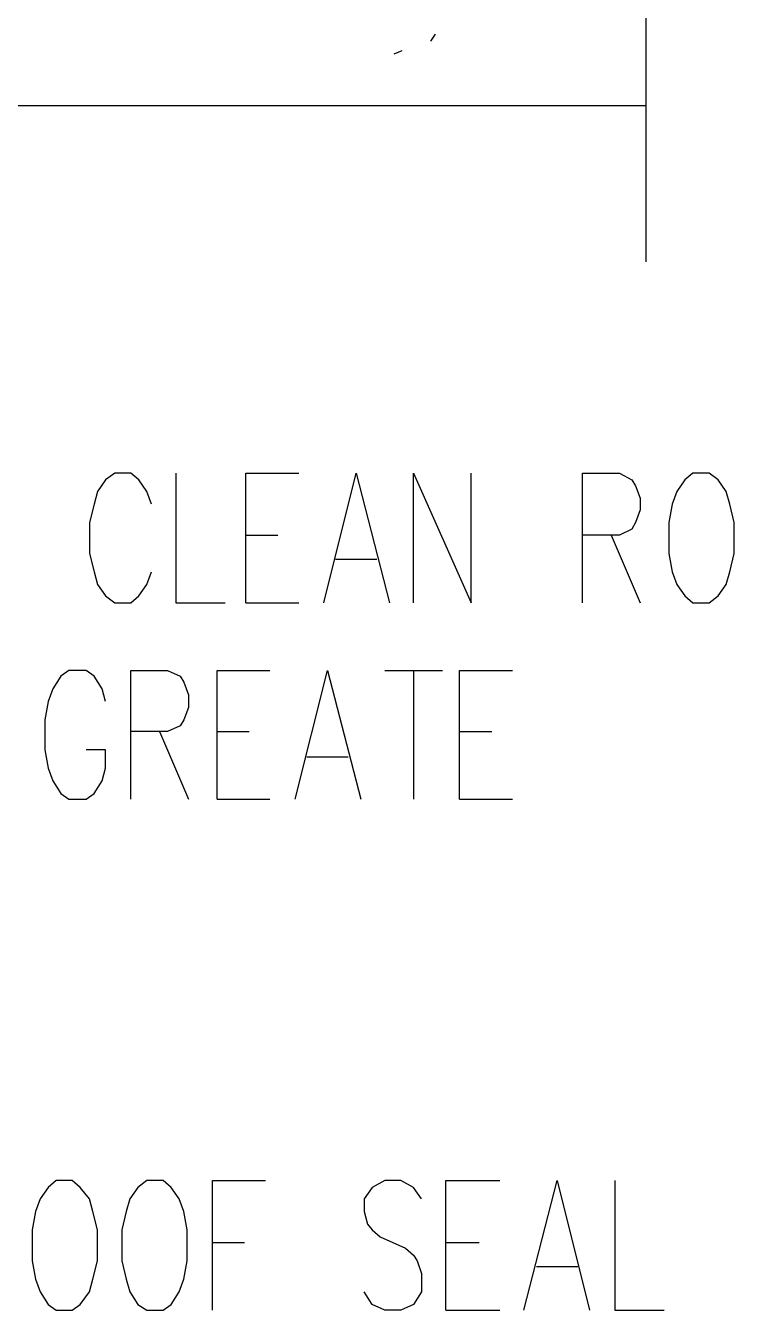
# Model space of a CAD drawing. Header units: metres. Extents: x 13 to 600, y -782 to -15.
# Drawn here: x 339.6 to 376.6, y -495.8 to -428.7 of the extents above; entities that cross this region are included whole.
import ezdxf

# ---------------------------------------------------------------- set-up
doc = ezdxf.new("R2010")
doc.units = ezdxf.units.M

msp = doc.modelspace()

# ---------------------------------------------------------------- linework, layer by layer
for p, q in [((372, -411), (372, -432.84)), ((360.78, -429.48), (361.02, -429.12)), ((358.86, -430.14), (359.28, -429.96)), ((224.34, -432.84), (372, -432.84)), ((372, -432.84), (372, -441)), ((344.28, -452.04), (343.8, -452.4)), ((345.12, -452.04), (344.28, -452.04)), ((345.54, -452.4), (345.12, -452.04)), ((347.46, -452.04), (347.46, -458.82)), ((351.12, -458.82), (351.12, -452.04)), ((351.12, -452.04), (353.88, -452.04)), ((355.2, -458.82), (356.88, -452.04)), ((356.88, -452.04), (358.62, -458.82)), ((359.88, -458.82), (359.88, -452.04)), ((359.88, -452.04), (362.88, -458.82)), ((362.88, -458.82), (362.88, -452.04)), ((368.7, -458.82), (368.7, -452.04)), ((368.7, -452.04), (370.62, -452.04)), ((370.62, -452.04), (371.28, -452.4)), ((374.46, -452.04), (374.04, -452.4)), ((375.3, -452.04), (374.46, -452.04)), ((375.78, -452.4), (375.3, -452.04)), ((343.8, -452.4), (343.38, -453)), ((345.96, -453), (345.54, -452.4)), ((371.28, -452.4), (371.46, -452.7)), ((371.46, -452.7), (371.7, -453.36)), ((374.04, -452.4), (373.62, -453)), ((376.2, -453), (375.78, -452.4)), ((343.2, -453.66), (342.96, -454.62)), ((343.38, -453), (343.2, -453.66)), ((346.2, -453.66), (345.96, -453)), ((371.7, -453.36), (371.7, -453.96)), ((373.38, -453.66), (373.2, -454.62)), ((373.62, -453), (373.38, -453.66)), ((376.38, -453.66), (376.2, -453)), ((376.62, -454.62), (376.38, -453.66)), ((371.7, -453.96), (371.46, -454.62)), ((342.96, -454.62), (342.96, -456.24)), ((371.28, -454.98), (370.62, -455.28)), ((371.46, -454.62), (371.28, -454.98)), ((373.2, -454.62), (373.2, -456.24)), ((376.62, -456.24), (376.62, -454.62)), ((351.12, -455.28), (352.8, -455.28)), ((370.62, -455.28), (368.7, -455.28)), ((370.2, -455.28), (371.7, -458.82)), ((342.96, -456.24), (343.2, -457.2)), ((373.2, -456.24), (373.38, -457.2)), ((376.38, -457.2), (376.62, -456.24)), ((355.8, -456.54), (357.96, -456.54)), ((343.2, -457.2), (343.38, -457.86)), ((345.96, -457.86), (346.2, -457.2)), ((373.38, -457.2), (373.62, -457.86)), ((376.2, -457.86), (376.38, -457.2)), ((343.38, -457.86), (343.8, -458.46)), ((345.54, -458.46), (345.96, -457.86)), ((373.62, -457.86), (374.04, -458.46)), ((375.78, -458.46), (376.2, -457.86)), ((343.8, -458.46), (344.28, -458.82)), ((344.28, -458.82), (345.12, -458.82)), ((345.12, -458.82), (345.54, -458.46)), ((347.46, -458.82), (350.04, -458.82)), ((351.12, -458.82), (353.88, -458.82)), ((374.04, -458.46), (374.46, -458.82)), ((374.46, -458.82), (375.3, -458.82)), ((375.3, -458.82), (375.78, -458.46)), ((341.88, -462.36), (341.46, -462.66)), ((342.78, -462.36), (341.88, -462.36)), ((343.2, -462.66), (342.78, -462.36)), ((345.12, -469.08), (345.12, -462.36)), ((345.12, -462.36), (347.04, -462.36)), ((347.04, -462.36), (347.7, -462.66)), ((349.62, -469.08), (349.62, -462.36)), ((349.62, -462.36), (352.38, -462.36)), ((353.7, -469.08), (355.38, -462.36)), ((355.38, -462.36), (357.12, -469.08)), ((358.38, -462.36), (361.38, -462.36)), ((359.88, -462.36), (359.88, -469.08)), ((362.28, -469.08), (362.28, -462.36)), ((362.28, -462.36), (365.04, -462.36)), ((341.46, -462.66), (341.04, -463.32)), ((343.62, -463.32), (343.2, -462.66)), ((347.7, -462.66), (347.88, -462.96)), ((347.88, -462.96), (348.12, -463.62)), ((341.04, -463.32), (340.8, -463.98)), ((343.8, -463.98), (343.62, -463.32)), ((348.12, -463.62), (348.12, -464.28)), ((340.8, -463.98), (340.62, -464.94)), ((348.12, -464.28), (347.88, -464.94)), ((340.62, -464.94), (340.62, -466.5)), ((347.88, -464.94), (347.7, -465.24)), ((347.04, -465.54), (345.12, -465.54)), ((346.62, -465.54), (348.12, -469.08)), ((347.7, -465.24), (347.04, -465.54)), ((349.62, -465.54), (351.3, -465.54)), ((362.28, -465.54), (363.96, -465.54)), ((340.62, -466.5), (340.8, -467.46)), ((343.8, -466.5), (342.78, -466.5)), ((343.8, -467.46), (343.8, -466.5)), ((354.3, -466.86), (356.46, -466.86)), ((340.8, -467.46), (341.04, -468.12)), ((343.62, -468.12), (343.8, -467.46)), ((341.04, -468.12), (341.46, -468.78)), ((343.2, -468.78), (343.62, -468.12)), ((341.46, -468.78), (341.88, -469.08)), ((341.88, -469.08), (342.78, -469.08)), ((342.78, -469.08), (343.2, -468.78)), ((349.62, -469.08), (352.38, -469.08)), ((362.28, -469.08), (365.04, -469.08)), ((341.22, -489), (340.8, -489.36)), ((342.06, -489), (341.22, -489)), ((342.48, -489.36), (342.06, -489)), ((345.96, -489), (345.48, -489.36)), ((346.8, -489), (345.96, -489)), ((347.22, -489.36), (346.8, -489)), ((349.38, -495.78), (349.38, -489)), ((349.38, -489), (352.14, -489)), ((358.38, -489), (357.72, -489.36)), ((359.22, -489), (358.38, -489)), ((359.88, -489.36), (359.22, -489)), ((361.56, -495.78), (361.56, -489)), ((361.56, -489), (364.38, -489)), ((365.64, -495.78), (367.38, -489)), ((367.38, -489), (369.06, -495.78)), ((370.38, -489), (370.38, -495.78)), ((340.8, -489.36), (340.38, -489.96)), ((342.96, -489.96), (342.48, -489.36)), ((345.48, -489.36), (345.06, -489.96)), ((347.64, -489.96), (347.22, -489.36)), ((357.72, -489.36), (357.3, -489.96)), ((360.3, -489.96), (359.88, -489.36)), ((340.38, -489.96), (340.14, -490.62)), ((343.14, -490.62), (342.96, -489.96)), ((345.06, -489.96), (344.88, -490.62)), ((347.88, -490.62), (347.64, -489.96)), ((357.3, -489.96), (357.3, -490.62)), ((340.14, -490.62), (339.96, -491.58)), ((343.38, -491.58), (343.14, -490.62)), ((344.88, -490.62), (344.64, -491.58)), ((348.06, -491.58), (347.88, -490.62)), ((357.3, -490.62), (357.48, -491.28)), ((339.96, -491.58), (339.96, -493.2)), ((343.38, -493.2), (343.38, -491.58)), ((344.64, -491.58), (344.64, -493.2)), ((348.06, -493.2), (348.06, -491.58)), ((357.48, -491.28), (357.72, -491.58)), ((357.72, -491.58), (358.14, -491.94)), ((349.38, -492.24), (351.06, -492.24)), ((358.14, -491.94), (359.46, -492.54)), ((359.46, -492.54), (359.88, -492.9)), ((361.56, -492.24), (363.3, -492.24)), ((339.96, -493.2), (340.14, -494.16)), ((343.14, -494.16), (343.38, -493.2)), ((344.64, -493.2), (344.88, -494.16)), ((347.88, -494.16), (348.06, -493.2)), ((359.88, -492.9), (360.06, -493.2)), ((360.06, -493.2), (360.3, -493.86)), ((360.3, -493.86), (360.3, -494.82)), ((366.3, -493.5), (368.46, -493.5)), ((340.14, -494.16), (340.38, -494.82)), ((342.96, -494.82), (343.14, -494.16)), ((344.88, -494.16), (345.06, -494.82)), ((347.64, -494.82), (347.88, -494.16)), ((340.38, -494.82), (340.8, -495.48)), ((342.48, -495.48), (342.96, -494.82)), ((345.06, -494.82), (345.48, -495.48)), ((347.22, -495.48), (347.64, -494.82)), ((357.72, -495.48), (357.3, -494.82)), ((360.3, -494.82), (359.88, -495.48)), ((340.8, -495.48), (341.22, -495.78)), ((341.22, -495.78), (342.06, -495.78)), ((342.06, -495.78), (342.48, -495.48)), ((345.48, -495.48), (345.96, -495.78)), ((345.96, -495.78), (346.8, -495.78)), ((346.8, -495.78), (347.22, -495.48)), ((358.38, -495.78), (357.72, -495.48)), ((359.22, -495.78), (358.38, -495.78)), ((359.88, -495.48), (359.22, -495.78)), ((361.56, -495.78), (364.38, -495.78)), ((370.38, -495.78), (372.96, -495.78))]:
    msp.add_line(p, q)

doc.saveas('drawing.dxf')
